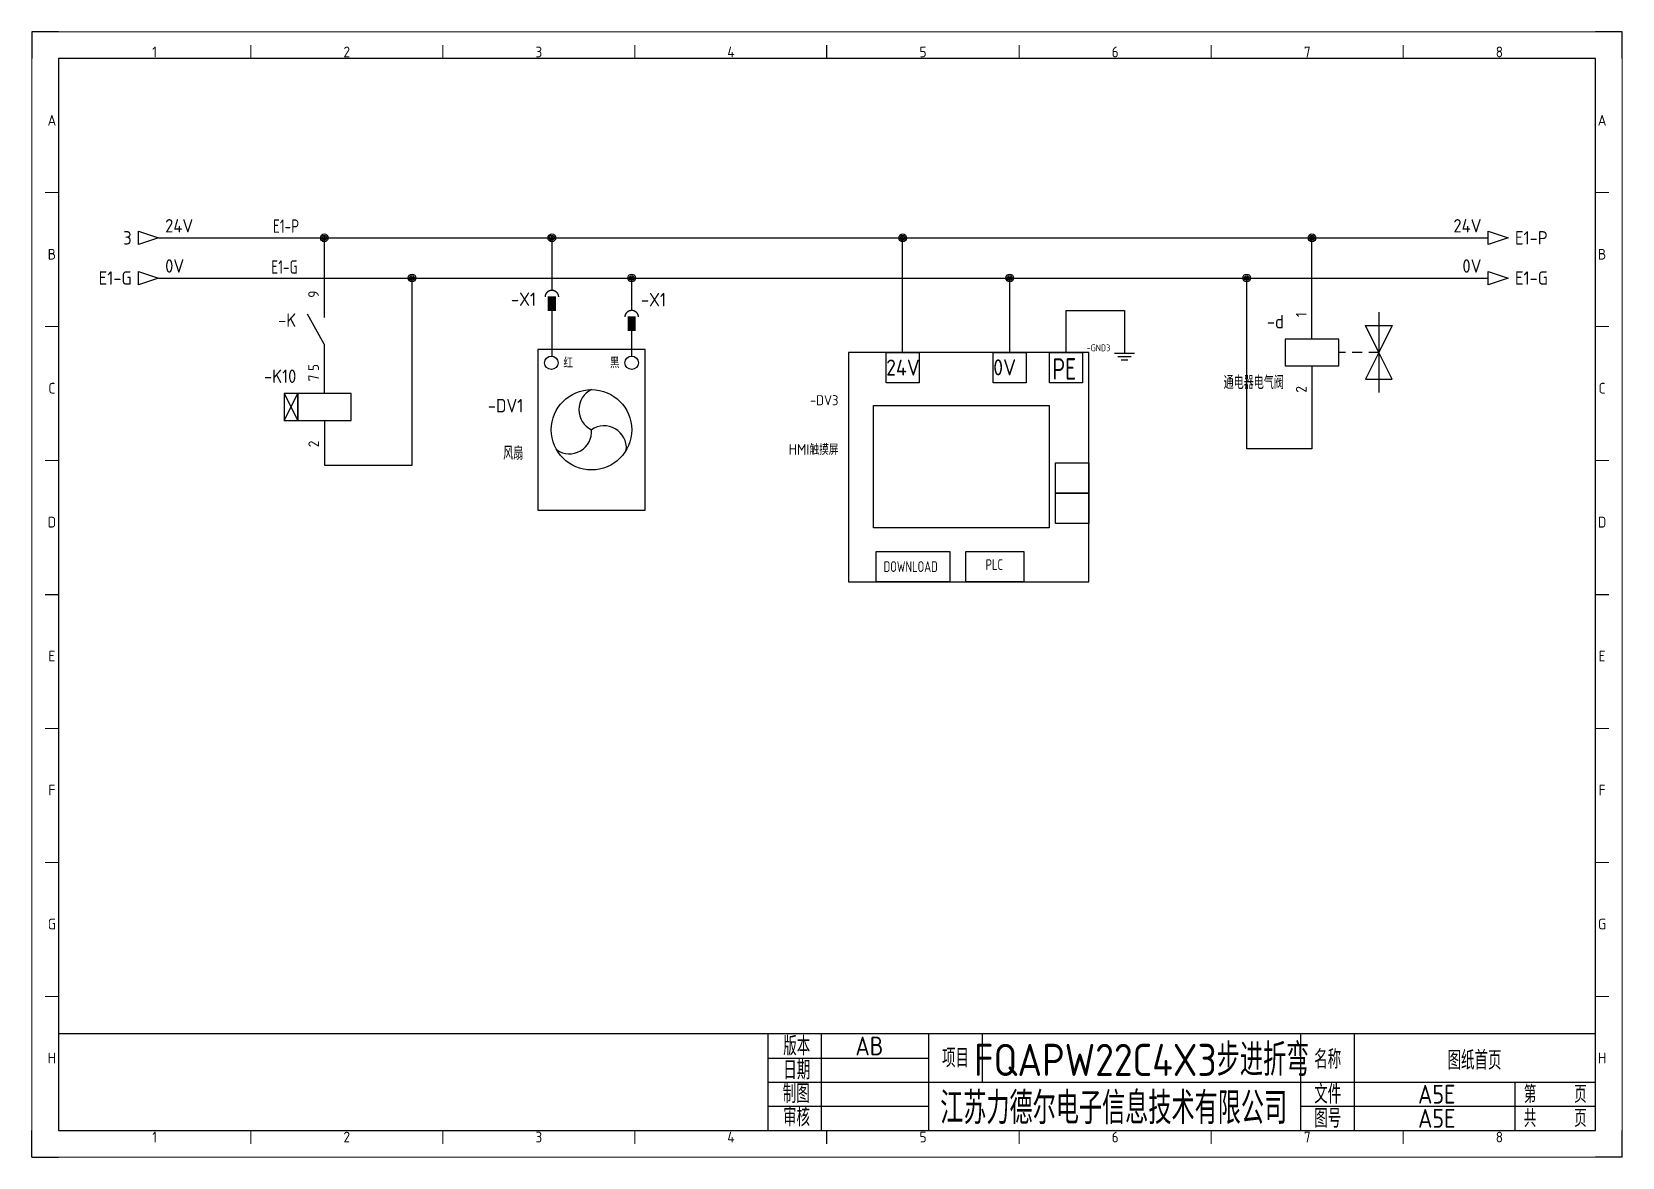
# Model space of a CAD drawing. Header units: millimetres. Extents: x -1494 to 5708, y 2764 to 5210.
# Drawn here: x 1510 to 2104, y 4604 to 5024 of the extents above; entities that cross this region are included whole.
import ezdxf
from ezdxf.enums import TextEntityAlignment as Align

# ---------------------------------------------------------------- set-up
doc = ezdxf.new("R2010")
doc.units = ezdxf.units.MM
for name, color, linetype in [('AE_BOR', 1, 'Continuous'), ('DESC', 1, 'Continuous'), ('SYMS', 7, 'Continuous'), ('TAGS', 51, 'Continuous'), ('TERMS', 123, 'Continuous'), ('WIRENO', 70, 'Continuous'), ('WIREREF', 61, 'Continuous'), ('WIREREF_DEST', 61, 'Continuous'), ('XREF', 7, 'Continuous'), ('图框_标题栏属性', 1, 'Continuous'), ('图框_标题栏文字', 6, 'Continuous')]:
    doc.layers.add(name, color=color, linetype=linetype)
doc.styles.add('ACGBTS', font='ISOCP.SHX')
doc.styles.add('WD_IEC', font='ISOCP2.shx', dxfattribs={"height": 4, "bigfont": 'gbcbig.shx'})
doc.styles.add('工程字', font='gbenor.shx', dxfattribs={"bigfont": 'gbcbig.shx'})

# ---------------------------------------------------------------- blocks, each defined once
blk = doc.blocks.new('HA1D3')
blk.add_lwpolyline([(0, 0), (-3.75, -1.25), (-3.75, 1.25)], close=True)
at = {"style": 'WD_IEC'}
for tag, p, height, flags in [('WIRENO', (1.25, 1), 2.5, 8), ('X1TERM01', (0, 0), 0.32, 1)]:
    blk.add_attdef(tag, p, '', height=height, dxfattribs=dict(at, flags=flags))
blk.add_attdef('XREF', text='', height=2.5, dxfattribs=at).set_placement((-5, 0), align=Align.MIDDLE_RIGHT)
at = {"style": 'WD_IEC', "flags": 1}
blk.add_attdef('SIGCODE', text='', height=1, dxfattribs=at).set_placement((-2.5, 1.8), align=Align.RIGHT)
at = {"style": 'WD_IEC'}
blk.add_attdef('DESC1', text='', height=2.5, dxfattribs=at).set_placement((1.25, -1), align=Align.TOP_LEFT)
blk = doc.blocks.new('HA1S1')
blk.add_lwpolyline([(0, 1.25), (3.75, 0), (0, -1.25)], close=True)
at = {"style": 'WD_IEC'}
for tag, height, flags, p in [('WIRENO', 2.5, 8, (-1.25, 1)), ('SIGCODE', 1, 1, (5, 1.8))]:
    blk.add_attdef(tag, text='', height=height, dxfattribs=dict(at, flags=flags)).set_placement(p, align=Align.RIGHT)
at = {"style": 'WD_IEC', "flags": 1}
blk.add_attdef('X4TERM01', (0, 0), '', height=0.32, dxfattribs=at)
at = {"style": 'WD_IEC'}
blk.add_attdef('XREF', text='', height=2.5, dxfattribs=at).set_placement((5, 0), align=Align.MIDDLE_LEFT)
blk.add_attdef('DESC1', text='', height=2.5, dxfattribs=at).set_placement((-1.25, -1), align=Align.TOP_RIGHT)
blk = doc.blocks.new('HDV1_FAN1')
blk.add_lwpolyline([(-5.19, -57.49), (34.81, -57.49), (34.81, 2.51), (-5.19, 2.51)], close=True)
for centre, radius in [((-0.19, -2.49), 2.5), ((29.81, -2.49), 2.5), ((14.81, -27.49), 15.01)]:
    blk.add_circle(centre, radius)
for centre, start, end in [((18.35, -19.99), 115.25369, 244.74631), ((6.54, -28.18), 235.25369, 4.74631), ((19.54, -34.31), 355.25369, 124.74631)]:
    blk.add_arc(centre, 8.3, start, end)
at = {"style": 'WD_IEC', "flags": 1}
for tag, p, height in [('X2TERM04', (-0.19, 0.01), 0.64), ('X2TERM02', (29.81, 0.01), 0.64), ('X4TERM04', (-2.69, -2.49), 0.64), ('X1TERM02', (32.31, -2.49), 0.64), ('ASSYCODE', (36.81, -60.49), 2), ('FAMILY', (36.81, -63.49), 2), ('CATDESC', (36.81, -66.49), 2)]:
    blk.add_attdef(tag, p, '', height=height, dxfattribs=at)
at = {"style": 'WD_IEC'}
for tag, p in [('INST', (-10.69, -6.99)), ('LOC', (-10.69, -13.99)), ('TAG1', (-10.69, -20.99)), ('XREF', (-10.69, -30.69)), ('DESC1', (-10.69, -38.69)), ('DESC2', (-10.69, -45.69)), ('DESC3', (-10.69, -52.69))]:
    blk.add_attdef(tag, text='', height=5, dxfattribs=at).set_placement(p, align=Align.RIGHT)
blk.add_attdef('TERM04', text='', height=4, dxfattribs=at).set_placement((4.31, -2.49), align=Align.MIDDLE_LEFT)
blk.add_attdef('TERM02', text='', height=4, dxfattribs=at).set_placement((25.31, -2.49), align=Align.MIDDLE_RIGHT)
at = {"lineweight": 15, "style": 'WD_IEC', "flags": 1}
for tag, p in [('MFG', (-40.47, -17.49)), ('CAT', (-40.47, -25.49))]:
    blk.add_attdef(tag, text='', height=5.4, dxfattribs=at).set_placement(p, align=Align.CENTER)
at = {"lineweight": 15, "style": 'WD_IEC'}
for tag, p in [('RATING1', (-40.47, -33.49)), ('RATING2', (-40.47, -41.49))]:
    blk.add_attdef(tag, text='', height=5, dxfattribs=at).set_placement(p, align=Align.CENTER)
blk = doc.blocks.new('HDV1_003')
for points in [[(0, 0), (0, -85.59), (89.75, -85.59), (89.75, 0)], [(14.05, 0), (26.42, 0), (26.42, -11.32), (14.05, -11.32)], [(54.05, 0), (66.42, 0), (66.42, -11.32), (54.05, -11.32)], [(75.06, 0), (87.43, 0), (87.43, -11.32), (75.06, -11.32)], [(9.29, -19.83), (74.9, -19.83), (74.9, -65.44), (9.29, -65.44)], [(77.38, -41.15), (89.75, -41.15), (89.75, -52.47), (77.38, -52.47)], [(77.38, -52.47), (89.75, -52.47), (89.75, -63.79), (77.38, -63.79)], [(10.29, -74.27), (37.84, -74.27), (37.84, -85.59), (10.29, -85.59)], [(43.82, -74.27), (65.51, -74.27), (65.51, -85.59), (43.82, -85.59)]]:
    blk.add_lwpolyline(points, close=True)
at = {"style": 'WD_IEC', "flags": 1}
for tag, p, height in [('X2TERM01', (20.24, 0), 0.96), ('X2TERM02', (60.24, 0), 0.96), ('X2TERM03', (81.25, 0), 0.32), ('MFG', (-28.09, -14.45), 2.25), ('CAT', (-28.09, -18.2), 2.25), ('ASSYCODE', (-30.72, -45.2), 1.5), ('FAMILY', (-30.72, -47.45), 1.5), ('X1TERM04', (89.75, -46.81), 0.16), ('CATDESC', (-30.72, -49.7), 1.5), ('X1TERM05', (89.75, -58.13), 0.16), ('X1TERM06', (22.99, -85.6), 0.16), ('X1TERM07', (48.29, -85.6), 0.16)]:
    blk.add_attdef(tag, p, '', height=height, dxfattribs=at)
at = {"style": 'WD_IEC'}
for tag, p in [('INST', (-3.75, -9.2)), ('LOC', (-3.75, -14.45)), ('TAG1', (-3.75, -19.7)), ('RATING1', (-3.75, -26.45)), ('XREF', (-3.75, -32.45)), ('DESC1', (-3.75, -38.22)), ('DESC2', (-3.75, -43.47)), ('DESC3', (-3.75, -48.72))]:
    blk.add_attdef(tag, text='', height=3.75, dxfattribs=at).set_placement(p, align=Align.RIGHT)
for tag, p in [('TERM01', (14.05, -8.65)), ('TERM02', (54.05, -8.56))]:
    blk.add_attdef(tag, p, '', height=6, dxfattribs=at)
at = {"style": 'WD_IEC', "width": 0.8}
for tag, height, p in [('TERM03', 8, (85.04, -10.15)), ('TERM04', 4, (88.84, -49.14)), ('TERM05', 4, (88.84, -60.46)), ('TERM07', 4, (57.71, -81.17)), ('TERM06', 4, (33.34, -81.92))]:
    blk.add_attdef(tag, text='', height=height, dxfattribs=at).set_placement(p, align=Align.RIGHT)
blk = doc.blocks.new('VGND2')
for p, q in [((0, 0), (0, -5)), ((-3.75, -5), (3.75, -5)), ((-2.5, -6.25), (2.5, -6.25)), ((-1.25, -7.5), (1.25, -7.5))]:
    blk.add_line(p, q)
at = {"style": 'WD_IEC'}
for tag, p in [('INST', (-5.25, 2.75)), ('LOC', (-5.25, -0.75)), ('TAG1', (-5.25, -4.25))]:
    blk.add_attdef(tag, text='', height=2.5, dxfattribs=at).set_placement(p, align=Align.RIGHT)
at = {"style": 'WD_IEC', "flags": 1}
blk.add_attdef('X2TERM01', (0, 0), '', height=0.32, dxfattribs=at)
blk = doc.blocks.new('WDDOT')
for radius in [0.72, 0.449, 0.223]:
    blk.add_circle((0, 0), radius)
blk = doc.blocks.new('VC01PJ_1-')
blk.add_hatch(color=256).paths.add_polyline_path([(-0.63, 0), (0.62, 0), (0.62, -2.5), (-0.63, -2.5)])
at = {"const_width": 0.25}
for points in [[(0, 3.75), (0, 1.25)], [(0, -2.5), (0, -5)]]:
    blk.add_lwpolyline(points, dxfattribs=at)
blk.add_lwpolyline([(1.25, 0, 1), (-1.25, 0)], format="xyb", dxfattribs=at)
blk.add_lwpolyline([(-0.63, 0), (0.62, 0), (0.62, -2.5), (-0.63, -2.5)], close=True, dxfattribs=at)
at = {"style": 'WD_IEC'}
for tag, p in [('INST', (-5.25, 8)), ('LOC', (-5.25, 5)), ('TAG1', (-5.25, 2)), ('DESC1', (-5.25, -5.6)), ('DESC2', (-5.25, -8.6)), ('DESC3', (-5.25, -11.6))]:
    blk.add_attdef(tag, text='', height=2.5, dxfattribs=at).set_placement(p, align=Align.RIGHT)
blk.add_attdef('TERM01', text='', height=2, rotation=90, dxfattribs=at).set_placement((-1, 5), align=Align.RIGHT)
blk.add_attdef('TERM02', (-1, -5), '', height=2, rotation=90, dxfattribs=at)
at = {"style": 'WD_IEC', "flags": 1}
for tag, p, height in [('X2TERM01', (0, 3.75), 0.32), ('X2TERMDESC01', (0, 3.23), 0.32), ('MFG', (2.75, 4), 1.5), ('CAT', (2.75, 1.5), 1.5), ('X4LINK', (-1.25, -1.35), 0.32), ('X1LINK', (1.25, -1.35), 0.32), ('ASSYCODE', (2.75, -2.75), 1), ('X8TERM02', (0, -5), 0.32), ('X8TERMDESC02', (0, -5.52), 0.32), ('FAMILY', (2.75, -4.25), 1), ('CATDESC', (2.75, -5.75), 1), ('WDTYPE', (2.84, -7.06), 1)]:
    blk.add_attdef(tag, p, '', height=height, dxfattribs=at)
blk = doc.blocks.new('WD_WNH')
at = {"linetype": 'Continuous', "style": 'WD_IEC', "width": 0.8}
blk.add_attdef('WIRENO', text='', height=2.5, dxfattribs=at).set_placement((0, 0.75), align=Align.CENTER)
at = {"style": 'WD_IEC', "flags": 1}
for tag, p in [('W08USER', (0, 0.375)), ('W04USER', (0, 0.875)), ('W05USER', (0, 0.75)), ('W09USER', (0, 0.25)), ('W03USER', (0, 1)), ('W06USER', (0, 0.625)), ('W07USER', (0, 0.5)), ('W02USER', (0, 1.125)), ('W01USER', (0, 1.25)), ('W10USER', (0, 0.125))]:
    blk.add_attdef(tag, text='', height=0.08, dxfattribs=at).set_placement(p, align=Align.CENTER)
blk = doc.blocks.new('VCR21')
for p, q in [((0, 7.5), (0, 2.5)), ((0, -2.5), (-3.125, 3.125)), ((0, -2.5), (0, -7.5))]:
    blk.add_line(p, q)
at = {"style": 'WD_IEC'}
for tag, p in [('INST', (-5.25, 7.75)), ('LOC', (-5.25, 4.25)), ('TAG2', (-5.25, 0.75)), ('XREF', (-5.25, -3.75)), ('DESC1', (-5.25, -7.6)), ('DESC2', (-5.25, -11.1)), ('DESC3', (-5.25, -14.6))]:
    blk.add_attdef(tag, text='', height=2.5, dxfattribs=at).set_placement(p, align=Align.RIGHT)
blk.add_attdef('TERM01', text='', height=2, rotation=90, dxfattribs=at).set_placement((-1, 7.5), align=Align.RIGHT)
at = {"style": 'WD_IEC', "flags": 1}
for tag, p, height in [('X2TERM01', (0, 7.5), 0.32), ('X4LINK', (-2, 0), 0.32), ('X1LINK', (-0.5, 0), 0.32), ('CONTACT', (4, -3.5), 1), ('FAMILY', (4, -5), 1), ('COMMON', (5.25, -4.75), 1), ('X8TERM02', (0, -7.5), 0.32)]:
    blk.add_attdef(tag, p, '', height=height, dxfattribs=at)
at = {"style": 'WD_IEC'}
blk.add_attdef('TERM02', (-1, -7.5), '', height=2, rotation=90, dxfattribs=at)
blk = doc.blocks.new('VTD1N')
for p, q in [((0, 2.5), (0, 7.5)), ((-7.5, -2.5), (-5, 2.5)), ((-7.5, 2.5), (-5, -2.5)), ((0, -2.5), (0, -7.5))]:
    blk.add_line(p, q)
for points in [[(-7.5, 2.5), (-7.5, -2.5), (-5, -2.5), (-5, 2.5)], [(-5, 2.5), (-5, -2.5), (5, -2.5), (5, 2.5)]]:
    blk.add_lwpolyline(points, close=True)
at = {"style": 'WD_IEC'}
for tag, p in [('INST', (-5.25, 11.5)), ('LOC', (-5.25, 8)), ('TAG1', (-5.25, 4.5)), ('DESC1', (-5.25, -6.85)), ('DESC2', (-5.25, -10.35)), ('DESC3', (-5.25, -13.85))]:
    blk.add_attdef(tag, text='', height=2.5, dxfattribs=at).set_placement(p, align=Align.RIGHT)
blk.add_attdef('TERM01', text='', height=2, rotation=90, dxfattribs=at).set_placement((-1, 7.5), align=Align.RIGHT)
at = {"style": 'WD_IEC', "flags": 1}
for tag, p, height in [('X2TERM01', (0, 7.5), 0.32), ('X4LINK', (-7.5, 0), 0.32), ('ASSYCODE', (1, -4), 1), ('FAMILY', (1, -5.5), 1), ('X8TERM02', (0, -7.5), 0.32), ('CATDESC', (1, -7), 1)]:
    blk.add_attdef(tag, p, '', height=height, dxfattribs=at)
at = {"style": 'WD_IEC'}
blk.add_attdef('RATING1', text='', height=2.5, dxfattribs=at).set_placement((6.5, 2.5), align=Align.MIDDLE_LEFT)
at = {"style": 'WD_IEC', "flags": 9}
for tag, p in [('MFG', (-8.5, 1)), ('CAT', (-8.5, -1.5))]:
    blk.add_attdef(tag, text='', height=1.5, dxfattribs=at).set_placement(p, align=Align.RIGHT)
at = {"style": 'WD_IEC'}
blk.add_attdef('TERM02', (-1, -7.5), '', height=2, rotation=90, dxfattribs=at)
at = {"style": 'WD_IEC', "width": 0.9, "flags": 1}
blk.add_attdef('X1LINK', (5, 0), '', height=0.32, dxfattribs=at)
at = {"lineweight": 9, "style": 'WD_IEC'}
for tag, p in [('NO', (-5.5, -16.5)), ('NC', (-5.5, -20))]:
    blk.add_attdef(tag, text='', height=2.5, dxfattribs=at).set_placement(p, align=Align.TOP_RIGHT)
for tag, p in [('XREFNO', (-4, -16.5)), ('XREFNC', (-4, -20))]:
    blk.add_attdef(tag, text='', height=2.5, dxfattribs=at).set_placement(p, align=Align.TOP_LEFT)
blk = doc.blocks.new('Border')
for p, q in [((584, 410), (10, 410)), ((10, 410), (10, 10)), ((584, 10), (584, 410)), ((10, 10), (584, 10))]:
    blk.add_line(p, q)
at = {"layer": 'AE_BOR', "color": 1, "lineweight": 30}
for p, q in [((10, 420), (0, 420)), ((0, 420), (0, 410)), ((594, 420), (584, 420)), ((594, 410), (594, 420)), ((297, 410), (297, 415)), ((5, 210), (10, 210)), ((584, 210), (589, 210)), ((0, 0), (0, 10)), ((297, 5), (297, 10)), ((594, 0), (594, 10)), ((0, 0), (10, 0)), ((594, 0), (584, 0))]:
    blk.add_line(p, q, dxfattribs=at)
at = {"layer": 'AE_BOR', "color": 1, "lineweight": 15}
for p, q in [((0, 420), (594, 420)), ((0, 0), (0, 420)), ((594, 420), (594, 0)), ((81.75, 410), (81.75, 415)), ((153.5, 410), (153.5, 415)), ((225.25, 410), (225.25, 415)), ((368.75, 410), (368.75, 415)), ((440.5, 410), (440.5, 415)), ((512.25, 410), (512.25, 415)), ((10, 360), (5, 360)), ((589, 360), (584, 360)), ((10, 310), (5, 310)), ((589, 310), (584, 310)), ((10, 260), (5, 260)), ((589, 260), (584, 260)), ((10, 160), (5, 160)), ((589, 160), (584, 160)), ((10, 110), (5, 110)), ((589, 110), (584, 110)), ((10, 60), (5, 60)), ((589, 60), (584, 60)), ((81.75, 5), (81.75, 10)), ((153.5, 5), (153.5, 10)), ((225.25, 5), (225.25, 10)), ((368.75, 5), (368.75, 10)), ((440.5, 5), (440.5, 10)), ((512.25, 5), (512.25, 10)), ((594, 0), (0, 0))]:
    blk.add_line(p, q, dxfattribs=at)
at = {"layer": 'AE_BOR', "color": 1, "lineweight": 15, "style": 'ACGBTS'}
for s, p in [('1', (45.875, 412.5)), ('2', (117.625, 412.5)), ('3', (189.375, 412.5)), ('4', (261.125, 412.5)), ('5', (332.875, 412.5)), ('6', (404.625, 412.5)), ('7', (476.375, 412.5)), ('8', (548.125, 412.5)), ('A', (7.5, 387)), ('A', (586.5, 387)), ('B', (7.5, 337)), ('B', (586.5, 337)), ('C', (7.5, 287)), ('C', (586.5, 287)), ('D', (7.5, 237)), ('D', (586.5, 237)), ('E', (7.5, 187)), ('E', (586.5, 187)), ('F', (7.5, 137)), ('F', (586.5, 137)), ('G', (7.5, 87)), ('G', (586.5, 87)), ('H', (7.5, 37)), ('H', (586.5, 37)), ('1', (45.875, 7.5)), ('2', (117.625, 7.5)), ('3', (189.375, 7.5)), ('4', (261.125, 7.5)), ('5', (332.875, 7.5)), ('6', (404.625, 7.5)), ('7', (476.375, 7.5)), ('8', (548.125, 7.5))]:
    blk.add_text(s, height=4, dxfattribs=at).set_placement(p, align=Align.MIDDLE)
blk = doc.blocks.new('TITLE3')
for p, q in [((-309, 0), (-309, 36)), ((-289, 0), (-289, 36)), ((-249, 0), (-249, 36)), ((-249, 0), (-249, 36)), ((-249, 0), (-249, 36)), ((-229, 36), (-229, 27)), ((-110, 0), (-110, 36)), ((-90, 0), (-90, 36)), ((-309, 27), (-249, 27)), ((-229, 27), (-229, 18)), ((-309, 18), (-248.01, 18)), ((-249, 18), (0, 18)), ((-30, 0), (-30, 18)), ((-309, 9), (-249, 9)), ((-110, 9), (0, 9)), ((-289, 4.18), (-289, 4.18)), ((-289, 4.18), (-289, 4.18))]:
    blk.add_line(p, q)
blk.add_lwpolyline([(-309, 36), (-574, 36), (-574, 0), (-309, 0)], close=True)
blk.add_lwpolyline([(-309, 0), (0, 0), (0, 36), (-309, 36)])
at = {"layer": '图框_标题栏属性', "style": '工程字'}
for tag, height, p in [('版本', 7, (-271.17, 31.5)), ('项目', 12, (-169.5, 27)), ('名称', 7, (-45.16, 26.53)), ('日期', 7, (-271.17, 22.5)), ('制图', 7, (-271.33, 13.69)), ('公司名称', 12, (-179.94, 9)), ('文件', 7, (-59.26, 13.5)), ('页数', 7, (-15, 13.5)), ('审核', 7, (-270.7, 4.72)), ('图号', 7, (-59.26, 4.5)), ('总数', 7, (-15, 4.5))]:
    blk.add_attdef(tag, text='', height=height, dxfattribs=at).set_placement(p, align=Align.MIDDLE)
at = {"layer": '图框_标题栏文字', "style": '工程字'}
for s, height, p in [('版本', 7, (-298.29, 31.5)), ('项目', 7, (-239, 27)), ('名称', 7, (-100, 26.53)), ('日期', 7, (-298.29, 22.5)), ('制图', 7, (-298.51, 13.69)), ('文件', 7, (-100, 13.5)), ('第    页', 6.5, (-15, 13.5)), ('审核', 7, (-298.37, 5.01)), ('图号', 7, (-100, 4.5)), ('共    页', 6.5, (-15, 4.5))]:
    blk.add_text(s, height=height, dxfattribs=at).set_placement(p, align=Align.MIDDLE_CENTER)
blk = doc.blocks.new('VSV1')
for p, q in [((0, 2.5), (0, 7.5)), ((12.5, 7.5), (12.5, -7.5)), ((12.5, 0), (10, 5)), ((10, 5), (15, 5)), ((15, 5), (12.5, 0)), ((6.25, 0), (5, 0)), ((9.38, 0), (7.5, 0)), ((12.5, 0), (10, -5)), ((12.5, 0), (10.62, 0)), ((15, -5), (12.5, 0)), ((0, -2.5), (0, -7.5)), ((10, -5), (15, -5))]:
    blk.add_line(p, q)
blk.add_lwpolyline([(-5, 2.5), (-5, -2.5), (5, -2.5), (5, 2.5)], close=True)
at = {"style": 'WD_IEC'}
for tag, p in [('INST', (-5.25, 11.5)), ('LOC', (-5.25, 8)), ('TAG1', (-5.25, 4.5)), ('DESC1', (-5.25, -6.85)), ('DESC2', (-5.25, -10.35)), ('DESC3', (-5.25, -13.85))]:
    blk.add_attdef(tag, text='', height=2.5, dxfattribs=at).set_placement(p, align=Align.RIGHT)
blk.add_attdef('TERM01', text='', height=2, rotation=90, dxfattribs=at).set_placement((-1, 7.5), align=Align.RIGHT)
at = {"style": 'WD_IEC', "flags": 1}
for tag, p, height in [('X2TERM01', (0, 7.5), 0.32), ('X4LINK', (-5, 0), 0.32), ('X1LINK', (12.5, 0), 0.32), ('ASSYCODE', (1, -4), 1), ('FAMILY', (1, -5.5), 1), ('X8TERM02', (0, -7.5), 0.32), ('CATDESC', (1, -7), 1)]:
    blk.add_attdef(tag, p, '', height=height, dxfattribs=at)
at = {"style": 'WD_IEC', "flags": 9}
for tag, p in [('MFG', (-6, 1)), ('CAT', (-6, -1.5))]:
    blk.add_attdef(tag, text='', height=1.5, dxfattribs=at).set_placement(p, align=Align.RIGHT)
at = {"style": 'WD_IEC'}
blk.add_attdef('TERM02', (-1, -7.5), '', height=2, rotation=90, dxfattribs=at)
at = {"lineweight": 9, "style": 'WD_IEC'}
for tag, p in [('NO', (-5.5, -16.5)), ('NC', (-5.5, -20))]:
    blk.add_attdef(tag, text='', height=2.5, dxfattribs=at).set_placement(p, align=Align.TOP_RIGHT)
for tag, p in [('XREFNO', (-4, -16.5)), ('XREFNC', (-4, -20)), ('WDTAGALT', (-3.88, -23.13))]:
    blk.add_attdef(tag, text='', height=2.5, dxfattribs=at).set_placement(p, align=Align.TOP_LEFT)

msp = doc.modelspace()

# ---------------------------------------------------------------- linework, layer by layer
at = {"layer": 'XREF'}
for p, q in [((1557.5, 4947.5), (2054.14, 4947.5)), ((1704.44, 4947.5), (1704.44, 4932.93)), ((1835.46, 4904.73), (1835.46, 4947.5)), ((1988.34, 4919.73), (1988.34, 4947.5)), ((1557.5, 4932.5), (2054.14, 4932.5)), ((1734.25, 4925.43), (1734.25, 4932.5)), ((1875.46, 4904.73), (1875.46, 4932.5)), ((1963.95, 4868.73), (1963.95, 4932.5)), ((1896.47, 4904.73), (1896.47, 4920.37)), ((1896.47, 4920.37), (1918.27, 4920.37)), ((1918.27, 4920.37), (1918.27, 4909.45)), ((1704.44, 4915.43), (1704.44, 4903.37)), ((1734.25, 4903.37), (1734.25, 4907.93)), ((1988.34, 4868.73), (1963.95, 4868.73))]:
    msp.add_line(p, q, dxfattribs=at)
at = {"layer": 'XREF', "linetype": 'ByBlock'}
for p, q in [((1619.43, 4947.5), (1619.43, 4927.79)), ((1652.23, 4862.67), (1652.23, 4932.5)), ((1988.34, 4889.73), (1988.34, 4868.73)), ((1619.5, 4869.35), (1619.5, 4862.67)), ((1619.5, 4862.67), (1652.23, 4862.67))]:
    msp.add_line(p, q, dxfattribs=at)

# ---------------------------------------------------------------- block references
at = {"layer": 'SYMS', "linetype": 'ByBlock', "xscale": 2, "yscale": 2, "zscale": 2}
for p in [(1619.43, 4947.5), (1652.23, 4932.5)]:
    msp.add_blockref('WDDOT', p, dxfattribs=at)
at = {"layer": 'SYMS', "linetype": 'ByBlock'}
ref = msp.add_blockref('VCR21', (1619.43, 4912.79), dxfattribs=dict(at, xscale=2, yscale=2, zscale=2))
ref.add_attrib('TERM02', '5', (1617.43, 4897.79), dxfattribs={"layer": 'TERMS', "height": 4, "rotation": 90, "style": 'WD_IEC'})
ref.add_attrib('TERM01', '9', dxfattribs={"layer": 'TERMS', "height": 4, "rotation": 90, "style": 'WD_IEC'}).set_placement((1617.43, 4927.79), align=Align.RIGHT)
ref.add_attrib('TAG2', '-K', dxfattribs={"layer": 'TAGS', "height": 5, "style": 'WD_IEC'}).set_placement((1608.93, 4914.29), align=Align.RIGHT)
ref = msp.add_blockref('VSV1', (1988.34, 4904.73), dxfattribs=dict(at, xscale=2, yscale=2, zscale=2))
ref.add_attrib('TERM02', '2', (1986.34, 4889.73), dxfattribs={"layer": 'TERMS', "height": 4, "rotation": 90, "style": 'WD_IEC'})
ref.add_attrib('TERM01', '1', dxfattribs={"layer": 'TERMS', "height": 4, "rotation": 90, "style": 'WD_IEC'}).set_placement((1986.34, 4919.73), align=Align.RIGHT)
ref.add_attrib('DESC1', '通电器电气阀', dxfattribs={"layer": 'DESC', "height": 5, "style": 'WD_IEC'}).set_placement((1977.84, 4891.03), align=Align.RIGHT)
ref.add_attrib('TAG1', '-d', dxfattribs={"layer": 'TAGS', "height": 5, "style": 'WD_IEC'}).set_placement((1977.84, 4913.73), align=Align.RIGHT)
ref = msp.add_blockref('VTD1N', (1619.5, 4884.35), dxfattribs=dict(at, xscale=2, yscale=2, zscale=2))
ref.add_attrib('TERM02', '2', (1617.5, 4869.35), dxfattribs={"layer": 'TERMS', "height": 4, "rotation": 90, "style": 'WD_IEC'})
ref.add_attrib('TERM01', '7', dxfattribs={"layer": 'TERMS', "height": 4, "rotation": 90, "style": 'WD_IEC'}).set_placement((1617.5, 4896.47), align=Align.RIGHT)
ref.add_attrib('TAG1', '-K10', dxfattribs={"layer": 'TAGS', "height": 5, "style": 'WD_IEC'}).set_placement((1609, 4893.35), align=Align.RIGHT)
at = {"layer": 'XREF'}
msp.add_blockref('Border', (1510.2, 4604.39), dxfattribs=at)
ref = msp.add_blockref('HA1D3', (1557.5, 4947.5), dxfattribs=dict(at, xscale=2, yscale=2, zscale=2))
ref.add_attrib('XREF', '3', dxfattribs={"height": 5, "style": 'WD_IEC'}).set_placement((1547.5, 4947.5), align=Align.MIDDLE_RIGHT)
ref.add_attrib('WIRENO', '24V', (1560, 4949.5), dxfattribs={"layer": 'WIREREF_DEST', "height": 5, "style": 'WD_IEC', "flags": 8})
ref = msp.add_blockref('WD_WNH', (1603.93, 4936.23), dxfattribs=dict(at, xscale=2, yscale=2, zscale=2))
ref.add_attrib('WIRENO', 'E1-P', dxfattribs={"layer": 'WIRENO', "linetype": 'Continuous', "height": 5, "style": 'WD_IEC', "width": 0.8}).set_placement((1605.15, 4949.37), align=Align.CENTER)
ref = msp.add_blockref('HA1S1', (2054.14, 4947.5), dxfattribs=dict(at, xscale=2, yscale=2, zscale=2))
ref.add_attrib('XREF', 'E1-P', dxfattribs={"height": 5, "style": 'WD_IEC'}).set_placement((2064.14, 4947.5), align=Align.MIDDLE_LEFT)
ref.add_attrib('WIRENO', '24V', dxfattribs={"layer": 'WIREREF', "height": 5, "style": 'WD_IEC', "flags": 8}).set_placement((2051.64, 4949.5), align=Align.RIGHT)
at = {"layer": 'XREF', "xscale": 2, "yscale": 2, "zscale": 2}
for p in [(1704.44, 4947.5), (1835.46, 4947.5), (1988.34, 4947.5), (1734.25, 4932.5), (1875.46, 4932.5), (1963.95, 4932.5)]:
    msp.add_blockref('WDDOT', p, dxfattribs=at)
at = {"layer": 'XREF'}
ref = msp.add_blockref('HA1D3', (1557.5, 4932.5), dxfattribs=dict(at, xscale=2, yscale=2, zscale=2))
ref.add_attrib('XREF', 'E1-G', dxfattribs={"height": 5, "style": 'WD_IEC'}).set_placement((1547.5, 4932.5), align=Align.MIDDLE_RIGHT)
ref.add_attrib('WIRENO', '0V', (1560, 4934.5), dxfattribs={"layer": 'WIREREF_DEST', "height": 5, "style": 'WD_IEC', "flags": 8})
ref = msp.add_blockref('WD_WNH', (1603.35, 4917.08), dxfattribs=dict(at, xscale=2, yscale=2, zscale=2))
ref.add_attrib('WIRENO', 'E1-G', dxfattribs={"layer": 'WIRENO', "linetype": 'Continuous', "height": 5, "style": 'WD_IEC', "width": 0.8}).set_placement((1604.57, 4934.12), align=Align.CENTER)
ref = msp.add_blockref('HA1S1', (2054.14, 4932.5), dxfattribs=dict(at, xscale=2, yscale=2, zscale=2))
ref.add_attrib('XREF', 'E1-G', dxfattribs={"height": 5, "style": 'WD_IEC'}).set_placement((2064.14, 4932.5), align=Align.MIDDLE_LEFT)
ref.add_attrib('WIRENO', '0V', dxfattribs={"layer": 'WIREREF', "height": 5, "style": 'WD_IEC', "flags": 8}).set_placement((2051.64, 4934.5), align=Align.RIGHT)
ref = msp.add_blockref('VC01PJ_1-', (1704.44, 4925.43), dxfattribs=dict(at, xscale=2, yscale=2, zscale=2))
ref.add_attrib('TAG1', '-X1', dxfattribs={"layer": 'TAGS', "height": 5, "style": 'WD_IEC'}).set_placement((1698.52, 4922.11), align=Align.RIGHT)
ref = msp.add_blockref('VC01PJ_1-', (1734.25, 4917.93), dxfattribs=dict(at, xscale=2, yscale=2, zscale=2))
ref.add_attrib('TAG1', '-X1', dxfattribs={"layer": 'TAGS', "height": 5, "style": 'WD_IEC'}).set_placement((1747.06, 4921.93), align=Align.RIGHT)
ref = msp.add_blockref('VGND2', (1918.27, 4909.45), dxfattribs=at)
ref.add_attrib('TAG1', '-GND3', dxfattribs={"layer": 'TAGS', "height": 2.5, "style": 'WD_IEC'}).set_placement((1913.02, 4905.2), align=Align.RIGHT)
ref = msp.add_blockref('HDV1_FAN1', (1704.44, 4903.36), dxfattribs=at)
ref.add_attrib('TERM04', '红', dxfattribs={"layer": 'TERMS', "height": 4, "style": 'WD_IEC'}).set_placement((1708.75, 4900.87), align=Align.MIDDLE_LEFT)
ref.add_attrib('TERM02', '黑', dxfattribs={"layer": 'TERMS', "height": 4, "style": 'WD_IEC'}).set_placement((1729.75, 4900.87), align=Align.MIDDLE_RIGHT)
ref.add_attrib('DESC1', '风扇', dxfattribs={"layer": 'DESC', "height": 5, "style": 'WD_IEC'}).set_placement((1693.75, 4864.67), align=Align.RIGHT)
ref.add_attrib('TAG1', '-DV1', dxfattribs={"layer": 'TAGS', "height": 5, "style": 'WD_IEC'}).set_placement((1693.75, 4882.37), align=Align.RIGHT)
ref = msp.add_blockref('HDV1_003', (1815.22, 4904.73), dxfattribs=at)
ref.add_attrib('TERM07', 'PLC', dxfattribs={"layer": 'TERMS', "height": 4, "style": 'WD_IEC', "width": 0.8}).set_placement((1872.94, 4823.56), align=Align.RIGHT)
ref.add_attrib('TERM06', 'DOWNLOAD', dxfattribs={"layer": 'TERMS', "height": 4, "style": 'WD_IEC', "width": 0.8}).set_placement((1848.57, 4822.81), align=Align.RIGHT)
ref.add_attrib('TERM03', 'PE', dxfattribs={"layer": 'TERMS', "height": 8, "style": 'WD_IEC', "width": 0.8}).set_placement((1900.27, 4894.59), align=Align.RIGHT)
ref.add_attrib('TAG1', '-DV3', dxfattribs={"layer": 'TAGS', "height": 3.75, "style": 'WD_IEC'}).set_placement((1811.47, 4885.03), align=Align.RIGHT)
ref.add_attrib('DESC1', 'HMI触摸屏', dxfattribs={"layer": 'DESC', "height": 4, "style": 'WD_IEC'}).set_placement((1811.47, 4866.51), align=Align.RIGHT)
ref.add_attrib('TERM01', '24V', (1829.28, 4896.08), dxfattribs={"layer": 'TERMS', "height": 6, "style": 'WD_IEC'})
ref.add_attrib('TERM02', '0V', (1869.28, 4896.17), dxfattribs={"layer": 'TERMS', "height": 6, "style": 'WD_IEC'})
msp.add_blockref('TITLE3', (2094.2, 4614.39), dxfattribs=at).add_auto_attribs({'文件': 'A5E', '图号': 'A5E', '名称': '图纸首页', '公司名称': '江苏力德尔电子信息技术有限公司', '项目': 'FQAPW22C4X3步进折弯', '版本': 'AB'})

doc.saveas('drawing.dxf')
